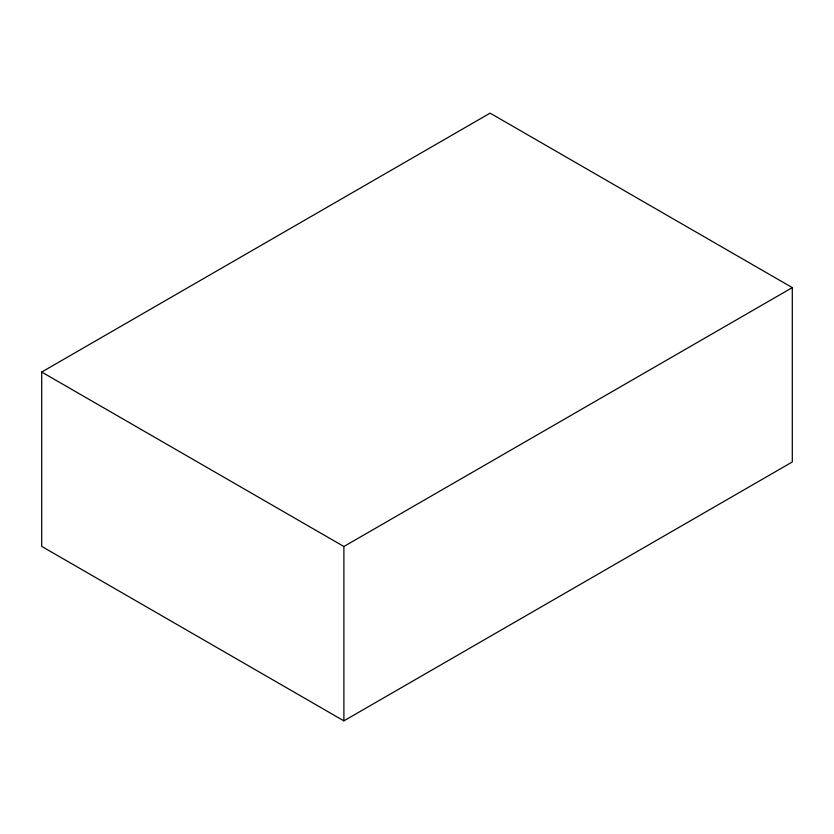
<?xml version="1.0" encoding="UTF-8"?>
<svg xmlns="http://www.w3.org/2000/svg" width="834" height="834" viewBox="0 0 834 834"><rect width="100%" height="100%" fill="white"/><g stroke="black" fill="none" stroke-linecap="round" stroke-linejoin="round"><path stroke-width="1.25" d="M41.7 372.037L490.111 113.143L792.3 287.615L792.3 461.963L343.889 720.857L41.7 546.385L41.7 372.037L343.889 546.499L792.3 287.615M343.889 546.499L343.889 720.857"/></g></svg>
